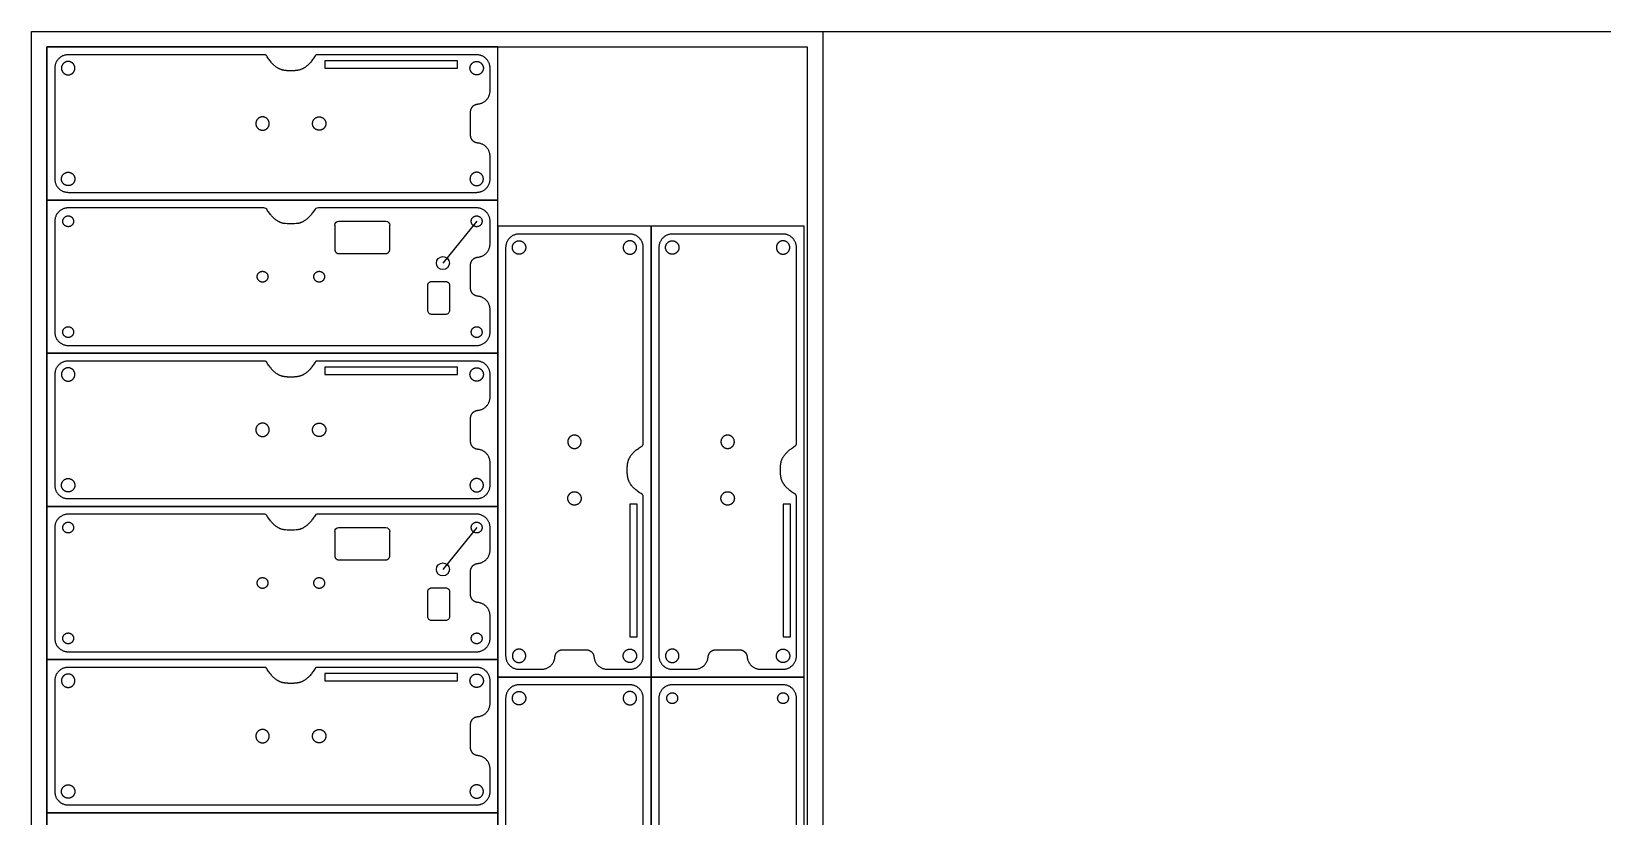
# Model space of a CAD drawing. Header units: millimetres. Extents: x 0 to 6370, y -460 to 1639.
# Drawn here: x 2439 to 3044, y 593 to 895 of the extents above; entities that cross this region are included whole.
import ezdxf

# ---------------------------------------------------------------- set-up
doc = ezdxf.new("R2010")
doc.units = ezdxf.units.MM
doc.layers.add('Default', color=7, linetype='Continuous', true_color=0x000000)
doc.layers.add('ESP', color=7, linetype='Continuous', true_color=0x000000)

msp = doc.modelspace()

# ---------------------------------------------------------------- linework, layer by layer
at = {"layer": 'Default', "color": 7}
for p, q in [((2447.58, 881.02), (2447.58, 838.34)), ((2615.22, 872.34), (2615.22, 881.02)), ((2607.72, 855.16), (2607.72, 864.21)), ((2615.22, 838.34), (2615.22, 847.02)), ((2447.58, 822.02), (2447.58, 779.34)), ((2555.42, 820.52), (2555.42, 811.11)), ((2576.58, 811.11), (2576.58, 820.52)), ((2615.22, 813.34), (2615.22, 822.02)), ((2556.92, 809.61), (2575.08, 809.61)), ((2607.72, 796.16), (2607.72, 805.21)), ((2592.72, 798.81), (2598.12, 798.81)), ((2615.22, 779.34), (2615.22, 788.02))]:
    msp.add_line(p, q, dxfattribs=at)
at = {"layer": 'Default', "color": 5}
for p, q in [((2669.06, 817.09), (2626.38, 817.09)), ((2728.06, 817.09), (2685.38, 817.09)), ((2447.58, 763.02), (2447.58, 720.34)), ((2615.22, 754.34), (2615.22, 763.02)), ((2607.72, 737.16), (2607.72, 746.21)), ((2615.22, 720.34), (2615.22, 729.02)), ((2447.58, 704.02), (2447.58, 661.34)), ((2615.22, 695.34), (2615.22, 704.02)), ((2607.72, 678.16), (2607.72, 687.21)), ((2615.22, 661.34), (2615.22, 670.02)), ((2643.19, 656.95), (2652.24, 656.95)), ((2702.19, 656.95), (2711.24, 656.95)), ((2626.38, 649.45), (2635.06, 649.45)), ((2660.38, 649.45), (2669.06, 649.45)), ((2685.38, 649.45), (2694.06, 649.45)), ((2719.38, 649.45), (2728.06, 649.45)), ((2447.58, 645.02), (2447.58, 602.34)), ((2615.22, 636.34), (2615.22, 645.02)), ((2669.06, 643.45), (2626.38, 643.45)), ((2728.06, 643.45), (2685.38, 643.45)), ((2607.72, 619.16), (2607.72, 628.21)), ((2615.22, 602.34), (2615.22, 611.02))]:
    msp.add_line(p, q, dxfattribs=at)
at = {"layer": 'Default', "color": 1}
for p, q in [((2555.42, 702.52), (2555.42, 693.11)), ((2576.58, 693.11), (2576.58, 702.52)), ((2556.92, 691.61), (2575.08, 691.61)), ((2592.72, 680.81), (2598.12, 680.81))]:
    msp.add_line(p, q, dxfattribs=at)
at = {"layer": 'Default', "color": 7}
for points in [[(2527.58, 886.18), (2452.74, 886.18)], [(2610.06, 886.18), (2549.42, 886.18)], [(2452.74, 833.18), (2610.06, 833.18)], [(2527.58, 827.18), (2452.74, 827.18)], [(2610.06, 827.18), (2549.42, 827.18)], [(2452.74, 774.18), (2610.06, 774.18)]]:
    msp.add_lwpolyline(points, dxfattribs=at)
msp.add_lwpolyline([(2602.73, 883.87), (2551.58, 883.87), (2551.58, 881.02), (2602.73, 881.02)], close=True, dxfattribs=at)
at = {"layer": 'Default', "color": 5}
for points in [[(2621.22, 811.93), (2621.22, 654.61)], [(2674.22, 737.09), (2674.22, 811.93)], [(2680.22, 811.93), (2680.22, 654.61)], [(2733.22, 737.09), (2733.22, 811.93)], [(2527.58, 768.18), (2452.74, 768.18)], [(2610.06, 768.18), (2549.42, 768.18)], [(2452.74, 715.18), (2610.06, 715.18)], [(2674.22, 654.61), (2674.22, 715.25)], [(2733.22, 654.61), (2733.22, 715.25)], [(2527.58, 709.18), (2452.74, 709.18)], [(2610.06, 709.18), (2549.42, 709.18)], [(2452.74, 656.18), (2610.06, 656.18)], [(2527.58, 650.18), (2452.74, 650.18)], [(2610.06, 650.18), (2549.42, 650.18)], [(2621.22, 638.29), (2621.22, 480.98)], [(2674.22, 563.45), (2674.22, 638.29)], [(2680.22, 638.29), (2680.22, 480.98)], [(2733.22, 563.45), (2733.22, 638.29)], [(2452.74, 597.18), (2610.06, 597.18)]]:
    msp.add_lwpolyline(points, dxfattribs=at)
at = {"layer": 'Default', "color": 7}
msp.add_lwpolyline([(2599.62, 797.31), (2599.62, 787.68, -0.414214), (2598.12, 786.18), (2592.72, 786.18, -0.414214), (2591.22, 787.68), (2591.22, 797.31)], format="xyb", dxfattribs=at)
at = {"layer": 'Default', "color": 1}
for points in [[(2602.73, 765.87), (2551.58, 765.87), (2551.58, 763.02), (2602.73, 763.02)], [(2671.91, 661.94), (2671.91, 713.09), (2669.06, 713.09), (2669.06, 661.94)], [(2730.91, 661.94), (2730.91, 713.09), (2728.06, 713.09), (2728.06, 661.94)], [(2602.73, 647.87), (2551.58, 647.87), (2551.58, 645.02), (2602.73, 645.02)]]:
    msp.add_lwpolyline(points, close=True, dxfattribs=at)
msp.add_lwpolyline([(2599.62, 679.31), (2599.62, 669.68, -0.414214), (2598.12, 668.18), (2592.72, 668.18, -0.414214), (2591.22, 669.68), (2591.22, 679.31)], format="xyb", dxfattribs=at)
at = {"layer": 'Default', "color": 7}
for centre, radius, start, end in [((2527.58, 816.73), 10.45, 84.95302, 90), ((2528.42, 826.23), 0.914, 31.45347, 84.95302), ((2548.58, 826.23), 0.914, 95.04787, 148.54652), ((2549.42, 816.73), 10.45, 90, 95.04787)]:
    msp.add_arc(centre, radius, start, end, dxfattribs=at)
at = {"layer": 'Default', "color": 7, "extrusion": (0, 0, -1)}
for centre, radius, start, end in [((-2538.5, 838.23), 17.24, 270, 279.15508), ((-2538.5, 838.23), 17.24, 260.84491, 270), ((-2556.92, 820.58), 1.5, 357.96013, 87.96013), ((-2575.08, 820.52), 1.5, 90, 180)]:
    msp.add_arc(centre, radius, start, end, dxfattribs=at)
at = {"layer": 'Default', "color": 5}
for centre, radius, start, end in [((2527.58, 698.73), 10.45, 84.95302, 90), ((2528.42, 708.23), 0.914, 31.45347, 84.95302), ((2548.58, 708.23), 0.914, 95.04787, 148.54652), ((2549.42, 698.73), 10.45, 90, 95.04787)]:
    msp.add_arc(centre, radius, start, end, dxfattribs=at)
at = {"layer": 'Default', "color": 5, "extrusion": (0, 0, -1)}
for start, end in [(270, 279.15508), (260.84491, 270)]:
    msp.add_arc((-2538.5, 720.23), 17.24, start, end, dxfattribs=at)
at = {"layer": 'Default', "color": 1, "extrusion": (0, 0, -1)}
for centre, start, end in [((-2556.92, 702.58), 357.96013, 87.96013), ((-2575.08, 702.52), 90, 180)]:
    msp.add_arc(centre, 1.5, start, end, dxfattribs=at)
at = {"layer": 'Default', "color": 7}
for points, weights in [([(2452.74, 886.18), (2447.58, 886.18), (2447.58, 881.02)], [1, 0.707106781187, 1]), ([(2528.5, 886.14), (2528.04, 886.18), (2527.58, 886.18)], [1, 0.999030253958, 1]), ([(2527.58, 886.18), (2527.58, 886.18), (2527.58, 886.18)], [0.999994862204, 0.999996238624, 0.999997615138]), ([(2529.2, 885.71), (2528.96, 886.1), (2528.5, 886.14)], [1, 0.89298073496, 1]), ([(2535.76, 880.2), (2532.22, 880.77), (2529.2, 885.71)], [1, 0.979064273689, 1]), ([(2547.8, 885.71), (2544.78, 880.77), (2541.24, 880.2)], [1.00000237525, 0.979066609271, 1.00000237525]), ([(2548.5, 886.14), (2548.04, 886.1), (2547.8, 885.71)], [1, 0.892984221784, 1]), ([(2549.42, 886.18), (2548.96, 886.18), (2548.5, 886.14)], [1, 0.999029913385, 1]), ([(2615.22, 881.02), (2615.22, 886.18), (2610.06, 886.18)], [1, 0.707106781187, 1]), ([(2615.22, 881.02), (2615.22, 886.18), (2610.06, 886.18)], [1, 0.707106781187, 1]), ([(2538.5, 879.99), (2537.12, 879.99), (2535.76, 880.2)], [1, 0.996810239212, 1]), ([(2541.24, 880.2), (2539.88, 879.99), (2538.5, 879.99)], [1, 0.996810235292, 1]), ([(2610.47, 867.2), (2615.22, 867.58), (2615.22, 872.34)], [1, 0.735061629416, 1]), ([(2607.72, 864.21), (2607.72, 866.98), (2610.47, 867.2)], [1, 0.735061629416, 1]), ([(2610.47, 852.17), (2607.72, 852.39), (2607.72, 855.16)], [1, 0.735061629416, 1]), ([(2615.22, 847.02), (2615.22, 851.78), (2610.47, 852.17)], [1, 0.735061629416, 1]), ([(2447.58, 838.34), (2447.58, 833.18), (2452.74, 833.18)], [1, 0.707106781187, 1]), ([(2610.06, 833.18), (2615.22, 833.18), (2615.22, 838.34)], [1, 0.707106781187, 1]), ([(2610.06, 833.18), (2615.22, 833.18), (2615.22, 838.34)], [1, 0.707106781187, 1]), ([(2452.74, 827.18), (2447.58, 827.18), (2447.58, 822.02)], [1, 0.707106781187, 1]), ([(2527.58, 827.18), (2527.58, 827.18), (2527.58, 827.18)], [0.999994862295, 0.999996238669, 0.999997615138]), ([(2535.76, 821.2), (2532.22, 821.77), (2529.2, 826.71)], [1, 0.979064273689, 1]), ([(2547.8, 826.71), (2544.78, 821.77), (2541.24, 821.2)], [1.00000237525, 0.979066609271, 1.00000237525]), ([(2615.22, 822.02), (2615.22, 827.18), (2610.06, 827.18)], [1, 0.707106781187, 1]), ([(2555.42, 811.11), (2555.42, 809.61), (2556.92, 809.61)], [1, 0.707106781187, 1]), ([(2575.08, 809.61), (2576.58, 809.61), (2576.58, 811.11)], [1, 0.707106781187, 1]), ([(2610.47, 808.2), (2615.22, 808.58), (2615.22, 813.34)], [1, 0.735061629416, 1]), ([(2607.72, 805.21), (2607.72, 807.98), (2610.47, 808.2)], [1, 0.735061629416, 1]), ([(2591.22, 797.31), (2591.22, 798.81), (2592.72, 798.81)], [1, 0.707106781187, 1]), ([(2598.12, 798.81), (2599.62, 798.81), (2599.62, 797.31)], [1, 0.707106781187, 1]), ([(2610.47, 793.17), (2607.72, 793.39), (2607.72, 796.16)], [1, 0.735061629416, 1]), ([(2615.22, 788.02), (2615.22, 792.78), (2610.47, 793.17)], [1, 0.735061629416, 1]), ([(2447.58, 779.34), (2447.58, 774.18), (2452.74, 774.18)], [1, 0.707106781187, 1]), ([(2610.06, 774.18), (2615.22, 774.18), (2615.22, 779.34)], [1, 0.707106781187, 1])]:
    msp.add_rational_spline(points, weights, degree=2, dxfattribs=at)
for points, knots in [([(2450.16, 881.02), (2450.16, 883.6), (2452.74, 883.6), (2455.32, 883.6), (2455.32, 881.02), (2455.32, 878.44), (2452.74, 878.44), (2450.16, 878.44), (2450.16, 881.02)], [0, 0, 0, 4.052164, 4.052164, 8.104327, 8.104327, 12.156491, 12.156491, 16.208655, 16.208655, 16.208655]), ([(2612.64, 881.02), (2612.64, 883.6), (2610.06, 883.6), (2607.48, 883.6), (2607.48, 881.02), (2607.48, 878.44), (2610.06, 878.44), (2612.64, 878.44), (2612.64, 881.02)], [0, 0, 0, 4.052164, 4.052164, 8.104327, 8.104327, 12.156491, 12.156491, 16.208655, 16.208655, 16.208655]), ([(2525.01, 859.68), (2525.01, 862.26), (2527.59, 862.26), (2530.17, 862.26), (2530.17, 859.68), (2530.17, 857.1), (2527.59, 857.1), (2525.01, 857.1), (2525.01, 859.68)], [0, 0, 0, 4.052164, 4.052164, 8.104327, 8.104327, 12.156491, 12.156491, 16.208655, 16.208655, 16.208655]), ([(2551.99, 859.68), (2551.99, 862.26), (2549.41, 862.26), (2546.83, 862.26), (2546.83, 859.68), (2546.83, 857.1), (2549.41, 857.1), (2551.99, 857.1), (2551.99, 859.68)], [0, 0, 0, 4.052164, 4.052164, 8.104327, 8.104327, 12.156491, 12.156491, 16.208655, 16.208655, 16.208655]), ([(2450.16, 838.34), (2450.16, 835.76), (2452.74, 835.76), (2455.32, 835.76), (2455.32, 838.34), (2455.32, 840.92), (2452.74, 840.92), (2450.16, 840.92), (2450.16, 838.34)], [0, 0, 0, 4.052164, 4.052164, 8.104327, 8.104327, 12.156491, 12.156491, 16.208655, 16.208655, 16.208655]), ([(2612.64, 838.34), (2612.64, 835.76), (2610.06, 835.76), (2607.48, 835.76), (2607.48, 838.34), (2607.48, 840.92), (2610.06, 840.92), (2612.64, 840.92), (2612.64, 838.34)], [0, 0, 0, 4.052164, 4.052164, 8.104327, 8.104327, 12.156491, 12.156491, 16.208655, 16.208655, 16.208655]), ([(2450.66, 822.02), (2450.66, 819.94), (2452.74, 819.94), (2454.82, 819.94), (2454.82, 822.02), (2454.82, 824.11), (2452.74, 824.11), (2450.66, 824.11), (2450.66, 822.02)], [0, 0, 0, 3.271655, 3.271655, 6.543309, 6.543309, 9.814964, 9.814964, 13.086618, 13.086618, 13.086618]), ([(2607.97, 822.02), (2607.97, 819.94), (2610.06, 819.94), (2612.14, 819.94), (2612.14, 822.02), (2612.14, 824.11), (2610.06, 824.11), (2607.97, 824.11), (2607.97, 822.02)], [0, 0, 0, 3.271655, 3.271655, 6.543309, 6.543309, 9.814964, 9.814964, 13.086618, 13.086618, 13.086618]), ([(2525.51, 800.68), (2525.51, 798.6), (2527.59, 798.6), (2529.67, 798.6), (2529.67, 800.68), (2529.67, 802.76), (2527.59, 802.76), (2525.51, 802.76), (2525.51, 800.68)], [0, 0, 0, 3.271655, 3.271655, 6.543309, 6.543309, 9.814964, 9.814964, 13.086618, 13.086618, 13.086618]), ([(2547.33, 800.68), (2547.33, 798.6), (2549.41, 798.6), (2551.49, 798.6), (2551.49, 800.68), (2551.49, 802.76), (2549.41, 802.76), (2547.33, 802.76), (2547.33, 800.68)], [0, 0, 0, 3.271655, 3.271655, 6.543309, 6.543309, 9.814964, 9.814964, 13.086618, 13.086618, 13.086618]), ([(2450.66, 779.34), (2450.66, 777.26), (2452.74, 777.26), (2454.82, 777.26), (2454.82, 779.34), (2454.82, 781.42), (2452.74, 781.42), (2450.66, 781.42), (2450.66, 779.34)], [0, 0, 0, 3.271655, 3.271655, 6.543309, 6.543309, 9.814964, 9.814964, 13.086618, 13.086618, 13.086618]), ([(2607.97, 779.34), (2607.97, 777.26), (2610.06, 777.26), (2612.14, 777.26), (2612.14, 779.34), (2612.14, 781.42), (2610.06, 781.42), (2607.97, 781.42), (2607.97, 779.34)], [0, 0, 0, 3.271655, 3.271655, 6.543309, 6.543309, 9.814964, 9.814964, 13.086618, 13.086618, 13.086618])]:
    msp.add_rational_spline(points, [1, 0.707106781187, 1, 0.707106781187, 1, 0.707106781187, 1, 0.707106781187, 1], degree=2, knots=knots, dxfattribs=at)
at = {"layer": 'Default', "color": 5}
for points, weights in [([(2626.38, 817.09), (2621.22, 817.09), (2621.22, 811.93)], [1, 0.707106781187, 1]), ([(2674.22, 811.93), (2674.22, 817.09), (2669.06, 817.09)], [1, 0.707106781187, 1]), ([(2685.38, 817.09), (2680.22, 817.09), (2680.22, 811.93)], [1, 0.707106781187, 1]), ([(2733.22, 811.93), (2733.22, 817.09), (2728.06, 817.09)], [1, 0.707106781187, 1]), ([(2452.74, 768.18), (2447.58, 768.18), (2447.58, 763.02)], [1, 0.707106781187, 1]), ([(2528.5, 768.14), (2528.04, 768.18), (2527.58, 768.18)], [1, 0.999030253958, 1]), ([(2527.58, 768.18), (2527.58, 768.18), (2527.58, 768.18)], [0.999994862204, 0.999996238624, 0.999997615138]), ([(2529.2, 767.71), (2528.96, 768.1), (2528.5, 768.14)], [1, 0.89298073496, 1]), ([(2535.76, 762.2), (2532.22, 762.77), (2529.2, 767.71)], [1, 0.979064273689, 1]), ([(2547.8, 767.71), (2544.78, 762.77), (2541.24, 762.2)], [1.00000237525, 0.979066609271, 1.00000237525]), ([(2548.5, 768.14), (2548.04, 768.1), (2547.8, 767.71)], [1, 0.892984221784, 1]), ([(2549.42, 768.18), (2548.96, 768.18), (2548.5, 768.14)], [1, 0.999029913385, 1]), ([(2615.22, 763.02), (2615.22, 768.18), (2610.06, 768.18)], [1, 0.707106781187, 1]), ([(2615.22, 763.02), (2615.22, 768.18), (2610.06, 768.18)], [1, 0.707106781187, 1]), ([(2538.5, 761.99), (2537.12, 761.99), (2535.76, 762.2)], [1, 0.996810239212, 1]), ([(2541.24, 762.2), (2539.88, 761.99), (2538.5, 761.99)], [1, 0.996810235292, 1]), ([(2610.47, 749.2), (2615.22, 749.58), (2615.22, 754.34)], [1, 0.735061629416, 1]), ([(2607.72, 746.21), (2607.72, 748.98), (2610.47, 749.2)], [1, 0.735061629416, 1]), ([(2610.47, 734.17), (2607.72, 734.39), (2607.72, 737.16)], [1, 0.735061629416, 1]), ([(2615.22, 729.02), (2615.22, 733.78), (2610.47, 734.17)], [1, 0.735061629416, 1]), ([(2668.24, 728.91), (2668.81, 732.45), (2673.74, 735.47)], [1, 0.979064273689, 1]), ([(2673.74, 735.47), (2674.14, 735.71), (2674.18, 736.17)], [1, 0.89298073496, 1]), ([(2674.18, 736.17), (2674.22, 736.63), (2674.22, 737.09)], [1, 0.999030253958, 1]), ([(2674.22, 737.09), (2674.22, 737.09), (2674.22, 737.09)], [0.999994862204, 0.999996238624, 0.999997615138]), ([(2727.24, 728.91), (2727.81, 732.45), (2732.74, 735.47)], [1, 0.979064273689, 1]), ([(2732.74, 735.47), (2733.14, 735.71), (2733.18, 736.17)], [1, 0.89298073496, 1]), ([(2733.18, 736.17), (2733.22, 736.63), (2733.22, 737.09)], [1, 0.999030253958, 1]), ([(2733.22, 737.09), (2733.22, 737.09), (2733.22, 737.09)], [0.999994862204, 0.999996238624, 0.999997615138]), ([(2668.02, 726.17), (2668.02, 727.55), (2668.24, 728.91)], [1, 0.996810239212, 1]), ([(2668.24, 723.43), (2668.02, 724.79), (2668.02, 726.17)], [1, 0.996810235292, 1]), ([(2727.02, 726.17), (2727.02, 727.55), (2727.24, 728.91)], [1, 0.996810239212, 1]), ([(2727.24, 723.43), (2727.02, 724.79), (2727.02, 726.17)], [1, 0.996810235292, 1]), ([(2447.58, 720.34), (2447.58, 715.18), (2452.74, 715.18)], [1, 0.707106781187, 1]), ([(2610.06, 715.18), (2615.22, 715.18), (2615.22, 720.34)], [1, 0.707106781187, 1]), ([(2673.74, 716.87), (2668.81, 719.89), (2668.24, 723.43)], [1.00000237525, 0.979066609271, 1.00000237525]), ([(2732.74, 716.87), (2727.81, 719.89), (2727.24, 723.43)], [1.00000237525, 0.979066609271, 1.00000237525]), ([(2674.18, 716.17), (2674.14, 716.63), (2673.74, 716.87)], [1, 0.892984221784, 1]), ([(2674.22, 715.25), (2674.22, 715.71), (2674.18, 716.17)], [1, 0.999029913385, 1]), ([(2733.18, 716.17), (2733.14, 716.63), (2732.74, 716.87)], [1, 0.892984221784, 1]), ([(2733.22, 715.25), (2733.22, 715.71), (2733.18, 716.17)], [1, 0.999029913385, 1]), ([(2452.74, 709.18), (2447.58, 709.18), (2447.58, 704.02)], [1, 0.707106781187, 1]), ([(2527.58, 709.18), (2527.58, 709.18), (2527.58, 709.18)], [0.999994862295, 0.999996238669, 0.999997615138]), ([(2535.76, 703.2), (2532.22, 703.77), (2529.2, 708.71)], [1, 0.979064273689, 1]), ([(2547.8, 708.71), (2544.78, 703.77), (2541.24, 703.2)], [1.00000237525, 0.979066609271, 1.00000237525]), ([(2615.22, 704.02), (2615.22, 709.18), (2610.06, 709.18)], [1, 0.707106781187, 1]), ([(2607.72, 687.21), (2607.72, 689.98), (2610.47, 690.2)], [1, 0.735061629416, 1]), ([(2610.47, 690.2), (2615.22, 690.58), (2615.22, 695.34)], [1, 0.735061629416, 1]), ([(2610.47, 675.17), (2607.72, 675.39), (2607.72, 678.16)], [1, 0.735061629416, 1]), ([(2615.22, 670.02), (2615.22, 674.78), (2610.47, 675.17)], [1, 0.735061629416, 1]), ([(2447.58, 661.34), (2447.58, 656.18), (2452.74, 656.18)], [1, 0.707106781187, 1]), ([(2610.06, 656.18), (2615.22, 656.18), (2615.22, 661.34)], [1, 0.707106781187, 1]), ([(2621.22, 654.61), (2621.22, 649.45), (2626.38, 649.45)], [1, 0.707106781187, 1]), ([(2635.06, 649.45), (2639.82, 649.45), (2640.2, 654.2)], [1, 0.735061629416, 1]), ([(2640.2, 654.2), (2640.42, 656.95), (2643.19, 656.95)], [1, 0.735061629416, 1]), ([(2652.24, 656.95), (2655.01, 656.95), (2655.23, 654.2)], [1, 0.735061629416, 1]), ([(2655.23, 654.2), (2655.62, 649.45), (2660.38, 649.45)], [1, 0.735061629416, 1]), ([(2669.06, 649.45), (2674.22, 649.45), (2674.22, 654.61)], [1, 0.707106781187, 1]), ([(2669.06, 649.45), (2674.22, 649.45), (2674.22, 654.61)], [1, 0.707106781187, 1]), ([(2680.22, 654.61), (2680.22, 649.45), (2685.38, 649.45)], [1, 0.707106781187, 1]), ([(2694.06, 649.45), (2698.82, 649.45), (2699.2, 654.2)], [1, 0.735061629416, 1]), ([(2699.2, 654.2), (2699.42, 656.95), (2702.19, 656.95)], [1, 0.735061629416, 1]), ([(2711.24, 656.95), (2714.01, 656.95), (2714.23, 654.2)], [1, 0.735061629416, 1]), ([(2714.23, 654.2), (2714.62, 649.45), (2719.38, 649.45)], [1, 0.735061629416, 1]), ([(2728.06, 649.45), (2733.22, 649.45), (2733.22, 654.61)], [1, 0.707106781187, 1]), ([(2728.06, 649.45), (2733.22, 649.45), (2733.22, 654.61)], [1, 0.707106781187, 1]), ([(2452.74, 650.18), (2447.58, 650.18), (2447.58, 645.02)], [1, 0.707106781187, 1]), ([(2528.5, 650.14), (2528.04, 650.18), (2527.58, 650.18)], [1, 0.999030253958, 1]), ([(2527.58, 650.18), (2527.58, 650.18), (2527.58, 650.18)], [0.999994862204, 0.999996238624, 0.999997615138]), ([(2529.2, 649.71), (2528.96, 650.1), (2528.5, 650.14)], [1, 0.89298073496, 1]), ([(2535.76, 644.2), (2532.22, 644.77), (2529.2, 649.71)], [1, 0.979064273689, 1]), ([(2547.8, 649.71), (2544.78, 644.77), (2541.24, 644.2)], [1.00000237525, 0.979066609271, 1.00000237525]), ([(2548.5, 650.14), (2548.04, 650.1), (2547.8, 649.71)], [1, 0.892984221784, 1]), ([(2549.42, 650.18), (2548.96, 650.18), (2548.5, 650.14)], [1, 0.999029913385, 1]), ([(2615.22, 645.02), (2615.22, 650.18), (2610.06, 650.18)], [1, 0.707106781187, 1]), ([(2615.22, 645.02), (2615.22, 650.18), (2610.06, 650.18)], [1, 0.707106781187, 1]), ([(2538.5, 643.99), (2537.12, 643.99), (2535.76, 644.2)], [1, 0.996810239212, 1]), ([(2541.24, 644.2), (2539.88, 643.99), (2538.5, 643.99)], [1, 0.996810235292, 1]), ([(2626.38, 643.45), (2621.22, 643.45), (2621.22, 638.29)], [1, 0.707106781187, 1]), ([(2674.22, 638.29), (2674.22, 643.45), (2669.06, 643.45)], [1, 0.707106781187, 1]), ([(2685.38, 643.45), (2680.22, 643.45), (2680.22, 638.29)], [1, 0.707106781187, 1]), ([(2733.22, 638.29), (2733.22, 643.45), (2728.06, 643.45)], [1, 0.707106781187, 1]), ([(2610.47, 631.2), (2615.22, 631.58), (2615.22, 636.34)], [1, 0.735061629416, 1]), ([(2607.72, 628.21), (2607.72, 630.98), (2610.47, 631.2)], [1, 0.735061629416, 1]), ([(2610.47, 616.17), (2607.72, 616.39), (2607.72, 619.16)], [1, 0.735061629416, 1]), ([(2615.22, 611.02), (2615.22, 615.78), (2610.47, 616.17)], [1, 0.735061629416, 1]), ([(2447.58, 602.34), (2447.58, 597.18), (2452.74, 597.18)], [1, 0.707106781187, 1]), ([(2610.06, 597.18), (2615.22, 597.18), (2615.22, 602.34)], [1, 0.707106781187, 1])]:
    msp.add_rational_spline(points, weights, degree=2, dxfattribs=at)
at = {"layer": 'Default', "color": 1}
for points, knots in [([(2626.38, 814.51), (2623.8, 814.51), (2623.8, 811.93), (2623.8, 809.35), (2626.38, 809.35), (2628.96, 809.35), (2628.96, 811.93), (2628.96, 814.51), (2626.38, 814.51)], [0, 0, 0, 4.052164, 4.052164, 8.104327, 8.104327, 12.156491, 12.156491, 16.208655, 16.208655, 16.208655]), ([(2669.06, 814.51), (2671.64, 814.51), (2671.64, 811.93), (2671.64, 809.35), (2669.06, 809.35), (2666.48, 809.35), (2666.48, 811.93), (2666.48, 814.51), (2669.06, 814.51)], [0, 0, 0, 4.052164, 4.052164, 8.104327, 8.104327, 12.156491, 12.156491, 16.208655, 16.208655, 16.208655]), ([(2685.38, 814.51), (2682.8, 814.51), (2682.8, 811.93), (2682.8, 809.35), (2685.38, 809.35), (2687.96, 809.35), (2687.96, 811.93), (2687.96, 814.51), (2685.38, 814.51)], [0, 0, 0, 4.052164, 4.052164, 8.104327, 8.104327, 12.156491, 12.156491, 16.208655, 16.208655, 16.208655]), ([(2728.06, 814.51), (2730.64, 814.51), (2730.64, 811.93), (2730.64, 809.35), (2728.06, 809.35), (2725.48, 809.35), (2725.48, 811.93), (2725.48, 814.51), (2728.06, 814.51)], [0, 0, 0, 4.052164, 4.052164, 8.104327, 8.104327, 12.156491, 12.156491, 16.208655, 16.208655, 16.208655]), ([(2450.16, 763.02), (2450.16, 765.6), (2452.74, 765.6), (2455.32, 765.6), (2455.32, 763.02), (2455.32, 760.44), (2452.74, 760.44), (2450.16, 760.44), (2450.16, 763.02)], [0, 0, 0, 4.052164, 4.052164, 8.104327, 8.104327, 12.156491, 12.156491, 16.208655, 16.208655, 16.208655]), ([(2612.64, 763.02), (2612.64, 765.6), (2610.06, 765.6), (2607.48, 765.6), (2607.48, 763.02), (2607.48, 760.44), (2610.06, 760.44), (2612.64, 760.44), (2612.64, 763.02)], [0, 0, 0, 4.052164, 4.052164, 8.104327, 8.104327, 12.156491, 12.156491, 16.208655, 16.208655, 16.208655]), ([(2525.01, 741.68), (2525.01, 744.26), (2527.59, 744.26), (2530.17, 744.26), (2530.17, 741.68), (2530.17, 739.1), (2527.59, 739.1), (2525.01, 739.1), (2525.01, 741.68)], [0, 0, 0, 4.052164, 4.052164, 8.104327, 8.104327, 12.156491, 12.156491, 16.208655, 16.208655, 16.208655]), ([(2551.99, 741.68), (2551.99, 744.26), (2549.41, 744.26), (2546.83, 744.26), (2546.83, 741.68), (2546.83, 739.1), (2549.41, 739.1), (2551.99, 739.1), (2551.99, 741.68)], [0, 0, 0, 4.052164, 4.052164, 8.104327, 8.104327, 12.156491, 12.156491, 16.208655, 16.208655, 16.208655]), ([(2647.72, 739.66), (2650.3, 739.66), (2650.3, 737.08), (2650.3, 734.5), (2647.72, 734.5), (2645.14, 734.5), (2645.14, 737.08), (2645.14, 739.66), (2647.72, 739.66)], [0, 0, 0, 4.052164, 4.052164, 8.104327, 8.104327, 12.156491, 12.156491, 16.208655, 16.208655, 16.208655]), ([(2706.72, 739.66), (2709.3, 739.66), (2709.3, 737.08), (2709.3, 734.5), (2706.72, 734.5), (2704.14, 734.5), (2704.14, 737.08), (2704.14, 739.66), (2706.72, 739.66)], [0, 0, 0, 4.052164, 4.052164, 8.104327, 8.104327, 12.156491, 12.156491, 16.208655, 16.208655, 16.208655]), ([(2450.16, 720.34), (2450.16, 717.76), (2452.74, 717.76), (2455.32, 717.76), (2455.32, 720.34), (2455.32, 722.92), (2452.74, 722.92), (2450.16, 722.92), (2450.16, 720.34)], [0, 0, 0, 4.052164, 4.052164, 8.104327, 8.104327, 12.156491, 12.156491, 16.208655, 16.208655, 16.208655]), ([(2612.64, 720.34), (2612.64, 717.76), (2610.06, 717.76), (2607.48, 717.76), (2607.48, 720.34), (2607.48, 722.92), (2610.06, 722.92), (2612.64, 722.92), (2612.64, 720.34)], [0, 0, 0, 4.052164, 4.052164, 8.104327, 8.104327, 12.156491, 12.156491, 16.208655, 16.208655, 16.208655]), ([(2647.72, 712.68), (2650.3, 712.68), (2650.3, 715.26), (2650.3, 717.84), (2647.72, 717.84), (2645.14, 717.84), (2645.14, 715.26), (2645.14, 712.68), (2647.72, 712.68)], [0, 0, 0, 4.052164, 4.052164, 8.104327, 8.104327, 12.156491, 12.156491, 16.208655, 16.208655, 16.208655]), ([(2706.72, 712.68), (2709.3, 712.68), (2709.3, 715.26), (2709.3, 717.84), (2706.72, 717.84), (2704.14, 717.84), (2704.14, 715.26), (2704.14, 712.68), (2706.72, 712.68)], [0, 0, 0, 4.052164, 4.052164, 8.104327, 8.104327, 12.156491, 12.156491, 16.208655, 16.208655, 16.208655]), ([(2450.66, 704.02), (2450.66, 701.94), (2452.74, 701.94), (2454.82, 701.94), (2454.82, 704.02), (2454.82, 706.11), (2452.74, 706.11), (2450.66, 706.11), (2450.66, 704.02)], [0, 0, 0, 3.271655, 3.271655, 6.543309, 6.543309, 9.814964, 9.814964, 13.086618, 13.086618, 13.086618]), ([(2607.97, 704.02), (2607.97, 701.94), (2610.06, 701.94), (2612.14, 701.94), (2612.14, 704.02), (2612.14, 706.11), (2610.06, 706.11), (2607.97, 706.11), (2607.97, 704.02)], [0, 0, 0, 3.271655, 3.271655, 6.543309, 6.543309, 9.814964, 9.814964, 13.086618, 13.086618, 13.086618]), ([(2525.51, 682.68), (2525.51, 680.6), (2527.59, 680.6), (2529.67, 680.6), (2529.67, 682.68), (2529.67, 684.76), (2527.59, 684.76), (2525.51, 684.76), (2525.51, 682.68)], [0, 0, 0, 3.271655, 3.271655, 6.543309, 6.543309, 9.814964, 9.814964, 13.086618, 13.086618, 13.086618]), ([(2547.33, 682.68), (2547.33, 680.6), (2549.41, 680.6), (2551.49, 680.6), (2551.49, 682.68), (2551.49, 684.76), (2549.41, 684.76), (2547.33, 684.76), (2547.33, 682.68)], [0, 0, 0, 3.271655, 3.271655, 6.543309, 6.543309, 9.814964, 9.814964, 13.086618, 13.086618, 13.086618]), ([(2450.66, 661.34), (2450.66, 659.26), (2452.74, 659.26), (2454.82, 659.26), (2454.82, 661.34), (2454.82, 663.42), (2452.74, 663.42), (2450.66, 663.42), (2450.66, 661.34)], [0, 0, 0, 3.271655, 3.271655, 6.543309, 6.543309, 9.814964, 9.814964, 13.086618, 13.086618, 13.086618]), ([(2607.97, 661.34), (2607.97, 659.26), (2610.06, 659.26), (2612.14, 659.26), (2612.14, 661.34), (2612.14, 663.42), (2610.06, 663.42), (2607.97, 663.42), (2607.97, 661.34)], [0, 0, 0, 3.271655, 3.271655, 6.543309, 6.543309, 9.814964, 9.814964, 13.086618, 13.086618, 13.086618]), ([(2626.38, 652.03), (2623.8, 652.03), (2623.8, 654.61), (2623.8, 657.19), (2626.38, 657.19), (2628.96, 657.19), (2628.96, 654.61), (2628.96, 652.03), (2626.38, 652.03)], [0, 0, 0, 4.052164, 4.052164, 8.104327, 8.104327, 12.156491, 12.156491, 16.208655, 16.208655, 16.208655]), ([(2669.06, 652.03), (2671.64, 652.03), (2671.64, 654.61), (2671.64, 657.19), (2669.06, 657.19), (2666.48, 657.19), (2666.48, 654.61), (2666.48, 652.03), (2669.06, 652.03)], [0, 0, 0, 4.052164, 4.052164, 8.104327, 8.104327, 12.156491, 12.156491, 16.208655, 16.208655, 16.208655]), ([(2685.38, 652.03), (2682.8, 652.03), (2682.8, 654.61), (2682.8, 657.19), (2685.38, 657.19), (2687.96, 657.19), (2687.96, 654.61), (2687.96, 652.03), (2685.38, 652.03)], [0, 0, 0, 4.052164, 4.052164, 8.104327, 8.104327, 12.156491, 12.156491, 16.208655, 16.208655, 16.208655]), ([(2728.06, 652.03), (2730.64, 652.03), (2730.64, 654.61), (2730.64, 657.19), (2728.06, 657.19), (2725.48, 657.19), (2725.48, 654.61), (2725.48, 652.03), (2728.06, 652.03)], [0, 0, 0, 4.052164, 4.052164, 8.104327, 8.104327, 12.156491, 12.156491, 16.208655, 16.208655, 16.208655]), ([(2450.16, 645.02), (2450.16, 647.6), (2452.74, 647.6), (2455.32, 647.6), (2455.32, 645.02), (2455.32, 642.44), (2452.74, 642.44), (2450.16, 642.44), (2450.16, 645.02)], [0, 0, 0, 4.052164, 4.052164, 8.104327, 8.104327, 12.156491, 12.156491, 16.208655, 16.208655, 16.208655]), ([(2612.64, 645.02), (2612.64, 647.6), (2610.06, 647.6), (2607.48, 647.6), (2607.48, 645.02), (2607.48, 642.44), (2610.06, 642.44), (2612.64, 642.44), (2612.64, 645.02)], [0, 0, 0, 4.052164, 4.052164, 8.104327, 8.104327, 12.156491, 12.156491, 16.208655, 16.208655, 16.208655]), ([(2626.38, 640.87), (2623.8, 640.87), (2623.8, 638.29), (2623.8, 635.71), (2626.38, 635.71), (2628.96, 635.71), (2628.96, 638.29), (2628.96, 640.87), (2626.38, 640.87)], [0, 0, 0, 4.052164, 4.052164, 8.104327, 8.104327, 12.156491, 12.156491, 16.208655, 16.208655, 16.208655]), ([(2669.06, 640.87), (2671.64, 640.87), (2671.64, 638.29), (2671.64, 635.71), (2669.06, 635.71), (2666.48, 635.71), (2666.48, 638.29), (2666.48, 640.87), (2669.06, 640.87)], [0, 0, 0, 4.052164, 4.052164, 8.104327, 8.104327, 12.156491, 12.156491, 16.208655, 16.208655, 16.208655]), ([(2685.38, 640.38), (2683.29, 640.38), (2683.29, 638.29), (2683.29, 636.21), (2685.38, 636.21), (2687.46, 636.21), (2687.46, 638.29), (2687.46, 640.38), (2685.38, 640.38)], [0, 0, 0, 3.271655, 3.271655, 6.543309, 6.543309, 9.814964, 9.814964, 13.086618, 13.086618, 13.086618]), ([(2728.06, 640.38), (2725.97, 640.38), (2725.97, 638.29), (2725.97, 636.21), (2728.06, 636.21), (2730.14, 636.21), (2730.14, 638.29), (2730.14, 640.38), (2728.06, 640.38)], [0, 0, 0, 3.271655, 3.271655, 6.543309, 6.543309, 9.814964, 9.814964, 13.086618, 13.086618, 13.086618]), ([(2525.01, 623.68), (2525.01, 626.26), (2527.59, 626.26), (2530.17, 626.26), (2530.17, 623.68), (2530.17, 621.1), (2527.59, 621.1), (2525.01, 621.1), (2525.01, 623.68)], [0, 0, 0, 4.052164, 4.052164, 8.104327, 8.104327, 12.156491, 12.156491, 16.208655, 16.208655, 16.208655]), ([(2551.99, 623.68), (2551.99, 626.26), (2549.41, 626.26), (2546.83, 626.26), (2546.83, 623.68), (2546.83, 621.1), (2549.41, 621.1), (2551.99, 621.1), (2551.99, 623.68)], [0, 0, 0, 4.052164, 4.052164, 8.104327, 8.104327, 12.156491, 12.156491, 16.208655, 16.208655, 16.208655]), ([(2450.16, 602.34), (2450.16, 599.76), (2452.74, 599.76), (2455.32, 599.76), (2455.32, 602.34), (2455.32, 604.92), (2452.74, 604.92), (2450.16, 604.92), (2450.16, 602.34)], [0, 0, 0, 4.052164, 4.052164, 8.104327, 8.104327, 12.156491, 12.156491, 16.208655, 16.208655, 16.208655]), ([(2612.64, 602.34), (2612.64, 599.76), (2610.06, 599.76), (2607.48, 599.76), (2607.48, 602.34), (2607.48, 604.92), (2610.06, 604.92), (2612.64, 604.92), (2612.64, 602.34)], [0, 0, 0, 4.052164, 4.052164, 8.104327, 8.104327, 12.156491, 12.156491, 16.208655, 16.208655, 16.208655])]:
    msp.add_rational_spline(points, [1, 0.707106781187, 1, 0.707106781187, 1, 0.707106781187, 1, 0.707106781187, 1], degree=2, knots=knots, dxfattribs=at)
at = {"layer": 'Default', "color": 5, "true_color": 0x0000ff}
for points in [[(2610.06, 715.18), (2615.22, 715.18), (2615.22, 720.34)], [(2621.22, 654.61), (2621.22, 649.45), (2626.38, 649.45)], [(2680.22, 654.61), (2680.22, 649.45), (2685.38, 649.45)], [(2610.06, 597.18), (2615.22, 597.18), (2615.22, 602.34)]]:
    msp.add_rational_spline(points, [1, 0.707106781187, 1], degree=2, dxfattribs=at)
at = {"layer": 'Default', "color": 1}
for points in [[(2555.42, 693.11), (2555.42, 691.61), (2556.92, 691.61)], [(2575.08, 691.61), (2576.58, 691.61), (2576.58, 693.11)], [(2591.22, 679.31), (2591.22, 680.81), (2592.72, 680.81)], [(2598.12, 680.81), (2599.62, 680.81), (2599.62, 679.31)]]:
    msp.add_rational_spline(points, [1, 0.707106781187, 1], degree=2, dxfattribs=at)
at = {"layer": 'ESP', "color": 7}
for p, q in [((2556.86, 822.08), (2575.08, 822.02)), ((2610.06, 822.02), (2597.05, 805.91))]:
    msp.add_line(p, q, dxfattribs=at)
at = {"layer": 'ESP', "color": 1}
msp.add_line((2556.86, 704.08), (2575.08, 704.02), dxfattribs=at)
at = {"layer": 'ESP'}
msp.add_line((2610.06, 704.02), (2597.05, 687.91), dxfattribs=at)
at = {"layer": 'ESP', "color": 7}
for points in [[(2438.58, 895.18), (3657.78, 895.18), (3657.78, 285.58), (2438.58, 285.58)], [(2438.58, 285.58), (2438.58, 895.18), (2743.38, 895.18), (2743.38, 285.58)], [(2444.58, 291.58), (2444.58, 889.18), (2737.38, 889.18), (2737.38, 291.58)]]:
    msp.add_lwpolyline(points, close=True, dxfattribs=at)
at = {"layer": 'ESP'}
for points in [[(2618.22, 889.18), (2444.58, 889.18), (2444.58, 830.18), (2618.22, 830.18)], [(2618.22, 830.18), (2444.58, 830.18), (2444.58, 771.18), (2618.22, 771.18)], [(2677.22, 646.45), (2677.22, 820.09), (2618.22, 820.09), (2618.22, 646.45)], [(2736.22, 646.45), (2736.22, 820.09), (2677.22, 820.09), (2677.22, 646.45)], [(2618.22, 771.18), (2444.58, 771.18), (2444.58, 712.18), (2618.22, 712.18)], [(2618.22, 712.18), (2444.58, 712.18), (2444.58, 653.18), (2618.22, 653.18)], [(2618.22, 653.18), (2444.58, 653.18), (2444.58, 594.18), (2618.22, 594.18)], [(2677.22, 472.82), (2677.22, 646.45), (2618.22, 646.45), (2618.22, 472.82)], [(2736.22, 472.82), (2736.22, 646.45), (2677.22, 646.45), (2677.22, 472.82)], [(2618.22, 594.18), (2444.58, 594.18), (2444.58, 535.18), (2618.22, 535.18)]]:
    msp.add_lwpolyline(points, close=True, dxfattribs=at)
at = {"layer": 'ESP', "color": 7}
msp.add_circle((2597.05, 805.91), 2.5, dxfattribs=at)
at = {"layer": 'ESP', "color": 1}
msp.add_circle((2597.05, 687.91), 2.5, dxfattribs=at)

doc.saveas('drawing.dxf')
